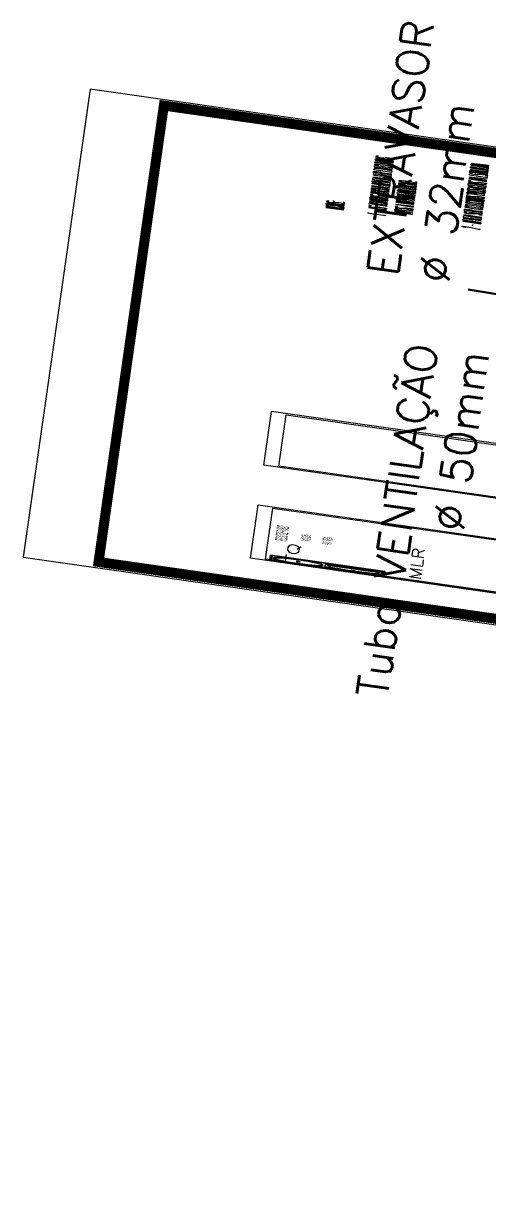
# Model space of a CAD drawing. Header units: millimetres. Extents: x -361192058 to 101130107379, y -14071650034 to 19218552450.
# Drawn here: x -126401 to -126125, y 40209 to 40900 of the extents above; entities that cross this region are included whole.
import ezdxf
from ezdxf.enums import TextEntityAlignment as Align

# ---------------------------------------------------------------- set-up
doc = ezdxf.new("R2010")
doc.units = ezdxf.units.MM
doc.header["$LTSCALE"] = 0.5
for name, color, linetype in [('02', 2, 'Continuous'), ('APBAN', 4, 'Continuous'), ('DIVERSOS', 4, 'Continuous'), ('parede', 2, 'Continuous'), ('TEXTO2', 3, 'Continuous'), ('TUBULAÇÃO_HIDRÁULICA', 5, 'Continuous'), ('TXT_0', 7, 'Continuous')]:
    doc.layers.add(name, color=color, linetype=linetype)
doc.styles.add('ADITIVOCAD', font='ROMANS.shx')
doc.styles.add('COTAS', font='romans.shx')
doc.styles.add('R80', font='simplex.shx', dxfattribs={"height": 0.2})
doc.styles.add('SANSSERIF', font='sas_____.pfb', dxfattribs={"height": 1})
doc.styles.get("Standard").update_dxf_attribs({"font": 'txt.shx', "height": 0.12})
doc.dimstyles.new('COTAS', dxfattribs={"dimtxt": 0.08, "dimasz": 0.06, "dimexe": 0.18, "dimexo": 0.0625, "dimgap": 0.05, "dimtad": 1, "dimdec": 4, "dimzin": 4, "dimdsep": 46, "dimtxsty": 'R80', "dimblk1": 'DOT', "dimblk2": 'DOT', "dimsah": 1, "dimcen": 0.09, "dimse1": 1, "dimse2": 1, "dimclrt": 150, "dimadec": 0, "dimazin": 0, "dimtfac": 1, "dimtdec": 4, "dimtmove": 2, "dimatfit": 3, "dimldrblk": 'DOT', "dimfxl": 0, "dimtolj": 1, "dimtzin": 0, "dimarcsym": 0})

# ---------------------------------------------------------------- blocks, each defined once
blk = doc.blocks.new('_Dot')
at = {"color": 0, "lineweight": -2}
blk.add_line((-0.5, 0), (-1, 0), dxfattribs=at)
at = {"color": 0, "const_width": 0.5}
blk.add_lwpolyline([(-0.25, 0, 1), (0.25, 0, 1)], format="xyb", close=True, dxfattribs=at)
blk = doc.blocks.new('DOT')
for p, q in [((1.5, 0), (-1.5, 0)), ((0, -1.5), (0, 1.5))]:
    blk.add_line(p, q)
blk.add_circle((0, 0), 0.5)
blk = doc.blocks.new('APROVADO QUADRA 21.2 MBVII')
for p, q in [((4234.065, 2280.212), (4234.26, 2280.242)), ((4234.26, 2279.717), (4234.26, 2280.242)), ((4234.29, 2279.748), (4234.29, 2280.212)), ((4234.32, 2279.748), (4234.32, 2280.212)), ((4234.35, 2279.748), (4234.35, 2280.212)), ((4234.38, 2279.748), (4234.38, 2280.212)), ((4234.41, 2279.748), (4234.41, 2280.212)), ((4234.065, 2279.747), (4234.26, 2279.717))]:
    blk.add_line(p, q)
for points in [[(4234.483, 2279.666), (4234.483, 2280.816), (4233.883, 2280.816), (4233.883, 2279.666)], [(4233.898, 2280.801), (4233.898, 2279.681), (4234.468, 2279.681), (4234.468, 2280.801)]]:
    blk.add_lwpolyline(points, close=True)
blk.add_lwpolyline([(4234.024, 2279.697, -0.153737), (4234.003, 2279.712, -0.338906), (4234.003, 2280.249, -0.256007), (4234.028, 2280.262), (4234.44, 2280.262), (4234.44, 2279.697)], format="xyb", close=True)
blk.add_lwpolyline([(4234.26, 2280.242), (4234.42, 2280.242), (4234.42, 2279.717), (4234.26, 2279.717, -0.125189)], format="xyb")
for centre, radius in [((4234.166, 2280.536), 0.25), ((4234.166, 2280.536), 0.0177), ((4234.001, 2279.98), 0.0177)]:
    blk.add_circle(centre, radius)
for centre, radius, start, end in [((4234.065, 2280.162), 0.05, 90, 147.7458), ((4234.353, 2279.98), 0.391, 147.7458, 213.7499), ((4234.065, 2279.797), 0.05, 222.7383, 270)]:
    blk.add_arc(centre, radius, start, end)
at = {"layer": '02', "color": 5}
for p, q in [((4233.86, 2280.521), (4233.961, 2280.519)), ((4233.961, 2280.519), (4233.86, 2280.521)), ((4240.102, 2280), (4240.102, 2280)), ((4240.102, 2280), (4240.102, 2280))]:
    blk.add_line(p, q, dxfattribs=at)
at = {"layer": '02', "color": 8, "lineweight": 18}
blk.add_line((4240.579, 2278.36), (4240.579, 2278.71), dxfattribs=at)
at = {"layer": '02', "lineweight": 18}
blk.add_lwpolyline([(4229.721, 2238.705), (4290.921, 2238.705), (4290.921, 2283.255), (4229.721, 2283.255)], close=True, dxfattribs=at)
at = {"layer": '02', "lineweight": 18, "const_width": 0.1}
blk.add_lwpolyline([(4230.471, 2239.455), (4290.171, 2239.455), (4290.171, 2282.505), (4230.471, 2282.505)], close=True, dxfattribs=at)
at = {"layer": 'DIVERSOS', "color": 8, "lineweight": 18}
for p, q in [((4245.921, 2278.61), (4245.921, 2281.01)), ((4245.921, 2281.01), (4252.921, 2281.01)), ((4252.921, 2278.61), (4252.921, 2281.01)), ((4246.071, 2278.61), (4246.071, 2280.86)), ((4246.071, 2280.86), (4252.771, 2280.86)), ((4252.771, 2280.86), (4252.771, 2278.61))]:
    blk.add_line(p, q, dxfattribs=at)
at = {"layer": 'parede', "color": 8, "lineweight": 18}
for p, q in [((4233.729, 2256.01), (4233.729, 2281.01)), ((4233.729, 2281.01), (4240.729, 2281.01)), ((4240.729, 2281.01), (4240.729, 2256.01)), ((4233.879, 2277.669), (4233.879, 2280.86)), ((4233.879, 2280.86), (4240.579, 2280.86)), ((4240.579, 2280.86), (4240.579, 2277.86))]:
    blk.add_line(p, q, dxfattribs=at)
at = {"layer": 'TUBULAÇÃO_HIDRÁULICA', "lineweight": 18}
for p, q in [((4233.857, 2277.766), (4233.86, 2280.521)), ((4233.98, 2279.327), (4233.86, 2279.327))]:
    blk.add_line(p, q, dxfattribs=at)
at = {"color": 0, "lineweight": 13, "flags": 8}
for p in [(4700.725, 2280.113), (4699.574, 2277.896), (4702.355, 2276.195), (4703.672, 2274.085), (4699.844, 2272.219), (4703.049, 2270.137), (4703.088, 2267.98), (4700.652, 2261.522), (4700.701, 2257.159)]:
    blk.add_attdef('NIVEL', p, '', height=0.075, dxfattribs=at)
for rotation, width, p in [(90, 0.8, (4700.821, 2275.752)), (270, 0.6, (4703.844, 2274.902)), (90, 0.8, (4701.557, 2268.502)), (180, 0.6, (4651.182, 2236.193))]:
    blk.add_attdef('$PORTA', text='', height=0.09, rotation=rotation, dxfattribs=dict(at, width=width)).set_placement(p, align=Align.MIDDLE)
for p in [(4654.176, 2240.463), (4648.499, 2240.192), (4633.439, 2239.336), (4637.801, 2239.384), (4656.392, 2239.312), (4652.475, 2237.682), (4646.417, 2236.988), (4644.26, 2236.949), (4650.365, 2236.365)]:
    blk.add_attdef('NIVEL', p, '', height=0.075, rotation=270, dxfattribs=at)
at = {"color": 0, "lineweight": 13, "width": 0.8, "flags": 8}
for p in [(4652.032, 2239.216), (4644.782, 2238.479)]:
    blk.add_attdef('$PORTA', text='', height=0.09, dxfattribs=at).set_placement(p, align=Align.MIDDLE)
at = {"layer": 'APBAN', "lineweight": 18, "style": 'COTAS'}
for s, insert, char_height, attachment_point in [('EXTRAVASOR\\P%%C 32mm', (4272.482, 2279.852), 0.3094, 4), ('Tubo VENTILAÇÃO\\P%%C 50mm', (4264.331, 2278.944), 0.30938, 9)]:
    blk.add_mtext(s, dxfattribs=dict(at, insert=insert, char_height=char_height, attachment_point=attachment_point))
at = {"layer": 'TEXTO2', "color": 8, "lineweight": 18, "style": 'SANSSERIF'}
blk.add_text('RECUO DE FUNDO', height=0.12312, dxfattribs=at).set_placement((4236.533, 2280.672))
at = {"layer": 'TUBULAÇÃO_HIDRÁULICA', "color": 0, "lineweight": 18, "char_height": 0.12, "width": 1.87151, "attachment_point": 1}
for s, insert in [('TQ', (4233.88, 2280.659)), ('MLR', (4234.023, 2279.42))]:
    blk.add_mtext(s, dxfattribs=dict(at, insert=insert))
at = {"layer": 'TXT_0', "lineweight": 18, "style": 'ADITIVOCAD'}
for s, height, p in [('NOTAS:', 0.1811, (4280.045, 2280.582)), ('1 - AS TOMADAS D`AGUA DEVEM SER EXECUTADAS', 0.18107, (4280.045, 2280.16)), ('APOS A IMPERMEABILIZACAO.', 0.18107, (4280.773, 2279.897)), ('2 - DEVEM SER COLOCADAS PASSAGENS NA ESTRUTURA', 0.18107, (4280.045, 2279.21))]:
    blk.add_text(s, height=height, dxfattribs=at).set_placement(p)
at = {"layer": 'TXT_0', "color": 8, "lineweight": 18, "style": 'SANSSERIF'}
for s, p in [('A=20,10m²', (4236.942, 2280.444)), ('PAV. AREIA', (4236.893, 2280.227))]:
    blk.add_text(s, height=0.0985, dxfattribs=at).set_placement(p)
at = {"layer": 'APBAN', "lineweight": 18}
blk.add_leader([(4271.639, 2277.494), (4272.173, 2279.24)], dimstyle='COTAS', override={"dimldrblk": 'DOT'}, dxfattribs=at)

msp = doc.modelspace()

# ---------------------------------------------------------------- block references
at = {"layer": '02', "color": 0, "lineweight": 30, "xscale": -4.574818403918471, "yscale": -59.40450511825884, "zscale": 4.574818403918471, "rotation": 261.8606972171988}
msp.add_blockref('APROVADO QUADRA 21.2 MBVII', (5129.041, 2225.201), dxfattribs=at)

doc.saveas('drawing.dxf')
